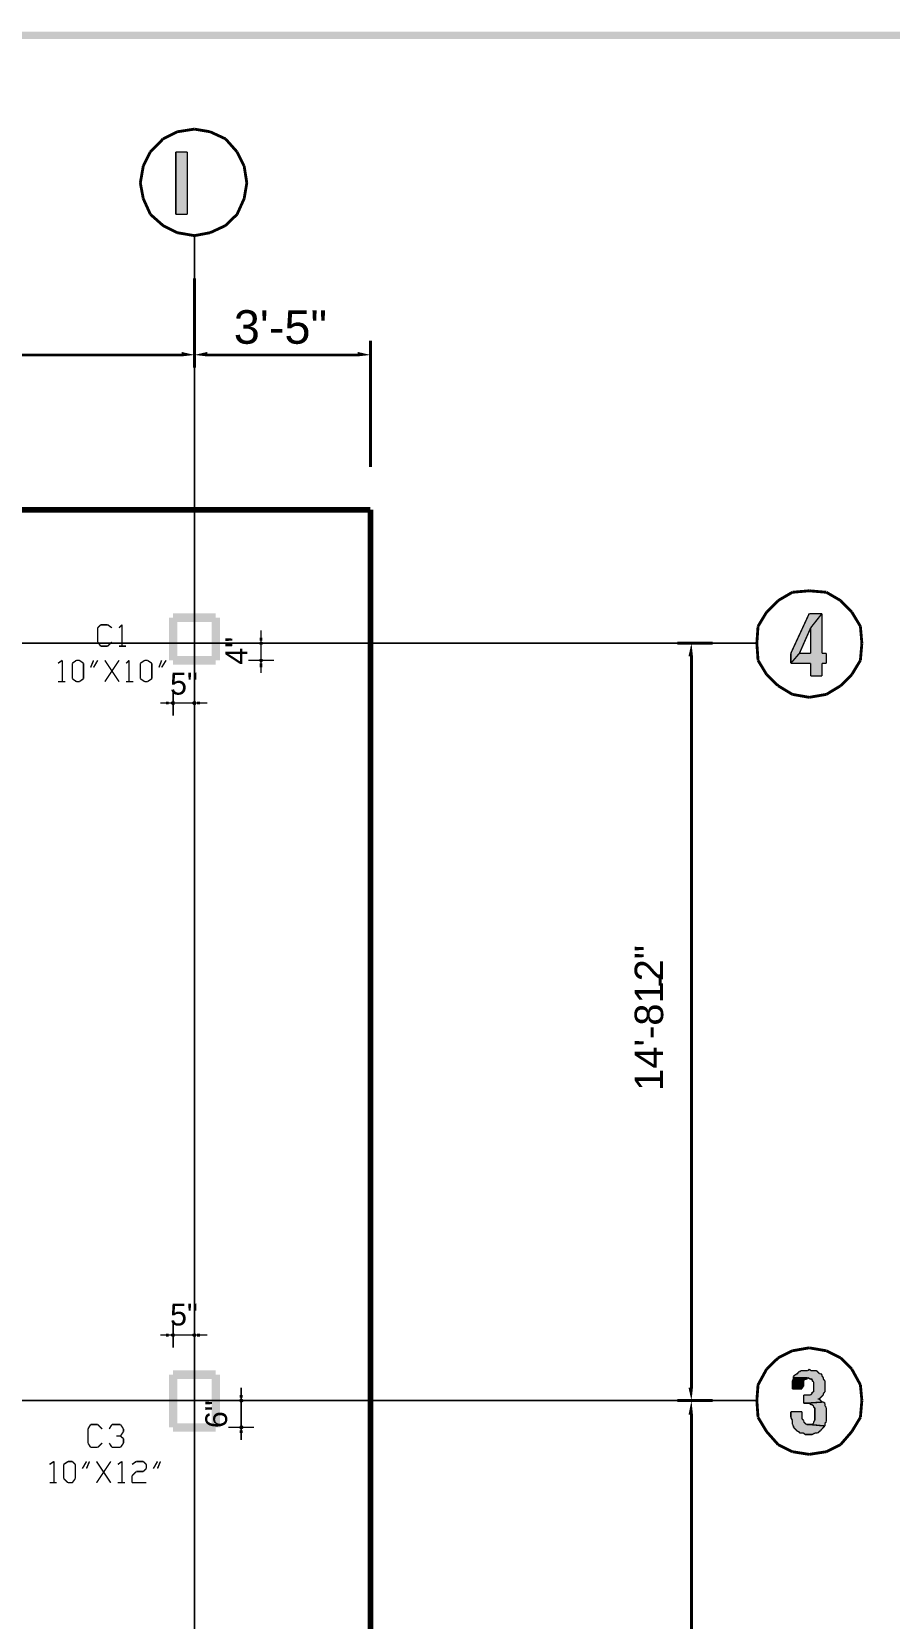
# Model space of a CAD drawing. Header units: millimetres. Extents: x 5 to 350, y 3 to 213.
# Drawn here: x 240.2 to 291.3, y 118.1 to 212.7 of the extents above; entities that cross this region are included whole.
import ezdxf

# ---------------------------------------------------------------- set-up
doc = ezdxf.new("R2010")
doc.units = ezdxf.units.MM
for name, color, linetype in [('H', 251, 'Continuous'), ('P', 255, 'Continuous'), ('T', 255, 'Continuous')]:
    doc.layers.add(name, color=color, linetype=linetype)
doc.styles.get("Standard").update_dxf_attribs({"font": 'arial.ttf'})

msp = doc.modelspace()

# ---------------------------------------------------------------- hatches: boundary and pattern name
at = {"layer": 'H', "linetype": 'Continuous'}
for points in [[(248.744, 201.842), (248.744, 205.564), (249.432, 205.564), (249.432, 201.842), (248.744, 201.842)], [(249.096, 193.375), (249.096, 193.64), (249.855, 193.463), (249.096, 193.375)], [(250.613, 193.375), (249.855, 193.463), (250.613, 193.64), (250.613, 193.375)], [(259.592, 193.375), (259.592, 193.64), (260.35, 193.463), (259.592, 193.375)], [(285.415, 175.084), (285.415, 175.683), (286.508, 178.047), (287.267, 178.047), (286.597, 177.2), (285.926, 175.683), (285.415, 175.084)], [(286.597, 174.325), (286.597, 175.084), (285.415, 175.084), (285.926, 175.683), (286.597, 175.683), (286.597, 177.2), (287.267, 178.047), (287.267, 175.683), (287.532, 175.683), (287.532, 175.084), (287.267, 175.084), (287.267, 174.325), (286.597, 174.325)], [(253.665, 176.283), (253.753, 176.354), (253.824, 176.283), (253.665, 176.283)], [(253.753, 176.195), (253.665, 176.283), (253.824, 176.283), (253.753, 176.195)], [(253.824, 176.283), (253.753, 176.354), (253.824, 176.354), (253.824, 176.283)], [(253.753, 176.195), (253.824, 176.283), (253.824, 176.195), (253.753, 176.195)], [(253.824, 176.283), (253.912, 176.354), (253.912, 176.283), (253.824, 176.283)], [(253.824, 176.283), (253.824, 176.354), (253.912, 176.354), (253.824, 176.283)], [(253.824, 176.195), (253.824, 176.283), (253.912, 176.195), (253.824, 176.195)], [(253.912, 176.195), (253.824, 176.283), (253.912, 176.283), (253.912, 176.195)], [(279.312, 175.507), (279.488, 176.283), (279.576, 175.507), (279.312, 175.507)], [(253.665, 175.26), (253.753, 175.348), (253.824, 175.26), (253.665, 175.26)], [(253.753, 175.172), (253.665, 175.26), (253.824, 175.26), (253.753, 175.172)], [(253.824, 175.26), (253.753, 175.348), (253.824, 175.348), (253.824, 175.26)], [(253.824, 175.084), (253.753, 175.172), (253.824, 175.26), (253.824, 175.084)], [(253.824, 175.26), (253.912, 175.348), (253.912, 175.26), (253.824, 175.26)], [(253.824, 175.26), (253.824, 175.348), (253.912, 175.348), (253.824, 175.26)], [(253.824, 175.084), (253.824, 175.26), (253.912, 175.172), (253.824, 175.084)], [(253.912, 175.172), (253.824, 175.26), (253.912, 175.26), (253.912, 175.172)], [(248.408, 172.72), (248.497, 172.808), (248.585, 172.72), (248.408, 172.72)], [(248.497, 172.632), (248.408, 172.72), (248.585, 172.72), (248.497, 172.632)], [(248.585, 172.72), (248.497, 172.808), (248.585, 172.808), (248.585, 172.72)], [(248.585, 172.544), (248.497, 172.632), (248.585, 172.72), (248.585, 172.544)], [(248.585, 172.72), (248.673, 172.808), (248.673, 172.72), (248.585, 172.72)], [(248.585, 172.72), (248.585, 172.808), (248.673, 172.808), (248.585, 172.72)], [(248.585, 172.544), (248.585, 172.72), (248.673, 172.632), (248.585, 172.544)], [(248.673, 172.632), (248.585, 172.72), (248.673, 172.72), (248.673, 172.632)], [(249.678, 172.72), (249.767, 172.808), (249.855, 172.72), (249.678, 172.72)], [(249.767, 172.632), (249.678, 172.72), (249.855, 172.72), (249.767, 172.632)], [(249.855, 172.72), (249.767, 172.808), (249.855, 172.808), (249.855, 172.72)], [(249.855, 172.544), (249.767, 172.632), (249.855, 172.72), (249.855, 172.544)], [(249.855, 172.72), (249.943, 172.808), (249.943, 172.72), (249.855, 172.72)], [(249.855, 172.72), (249.855, 172.808), (249.943, 172.808), (249.855, 172.72)], [(249.855, 172.544), (249.855, 172.72), (249.943, 172.632), (249.855, 172.544)], [(249.943, 172.632), (249.855, 172.72), (249.943, 172.72), (249.943, 172.632)], [(248.408, 135.043), (248.497, 135.132), (248.585, 135.043), (248.408, 135.043)], [(248.497, 134.955), (248.408, 135.043), (248.585, 135.043), (248.497, 134.955)], [(248.585, 135.043), (248.497, 135.132), (248.585, 135.132), (248.585, 135.043)], [(248.497, 134.955), (248.585, 135.043), (248.585, 134.955), (248.497, 134.955)], [(248.585, 135.043), (248.673, 135.132), (248.673, 135.043), (248.585, 135.043)], [(248.585, 135.043), (248.585, 135.132), (248.673, 135.132), (248.585, 135.043)], [(248.585, 134.955), (248.585, 135.043), (248.673, 134.955), (248.585, 134.955)], [(248.673, 134.955), (248.585, 135.043), (248.673, 135.043), (248.673, 134.955)], [(249.678, 135.043), (249.767, 135.132), (249.855, 135.043), (249.678, 135.043)], [(249.767, 134.955), (249.678, 135.043), (249.855, 135.043), (249.767, 134.955)], [(249.855, 135.043), (249.767, 135.132), (249.855, 135.132), (249.855, 135.043)], [(249.767, 134.955), (249.855, 135.043), (249.855, 134.955), (249.767, 134.955)], [(249.855, 135.043), (249.943, 135.132), (249.943, 135.043), (249.855, 135.043)], [(249.855, 135.043), (249.855, 135.132), (249.943, 135.132), (249.855, 135.043)], [(249.855, 134.955), (249.855, 135.043), (249.943, 134.955), (249.855, 134.955)], [(249.943, 134.955), (249.855, 135.043), (249.943, 135.043), (249.943, 134.955)], [(285.503, 131.833), (285.503, 132.327), (285.574, 132.415), (285.574, 132.503), (286.42, 132.503), (286.35, 132.415), (286.262, 132.415), (286.173, 132.327), (286.173, 131.992), (286.085, 131.904), (286.085, 131.833), (285.503, 131.833)], [(286.173, 130.986), (286.173, 131.48), (286.597, 131.48), (286.685, 131.568), (286.685, 131.657), (286.773, 131.657), (286.773, 132.256), (286.685, 132.327), (286.685, 132.415), (286.597, 132.415), (286.42, 132.503), (285.574, 132.503), (285.574, 132.592), (285.662, 132.68), (285.75, 132.68), (285.75, 132.75), (285.838, 132.75), (285.838, 132.838), (285.926, 132.838), (285.997, 132.927), (286.42, 132.927), (286.508, 133.015), (286.597, 132.927), (286.932, 132.927), (287.108, 132.75), (287.196, 132.75), (287.267, 132.68), (287.267, 132.592), (287.355, 132.503), (287.355, 132.415), (287.443, 132.327), (287.443, 131.657), (287.355, 131.568), (287.355, 131.48), (287.108, 131.233), (287.267, 131.057), (287.355, 131.057), (286.35, 130.986), (286.173, 130.986)], [(279.488, 131.145), (279.312, 131.904), (279.576, 131.904), (279.488, 131.145)], [(252.642, 131.145), (252.554, 131.233), (252.642, 131.233), (252.642, 131.145)], [(252.554, 131.145), (252.554, 131.233), (252.642, 131.145), (252.554, 131.145)], [(252.554, 131.057), (252.554, 131.145), (252.642, 131.145), (252.554, 131.057)], [(252.642, 130.986), (252.554, 131.057), (252.642, 131.145), (252.642, 130.986)], [(252.642, 131.145), (252.73, 131.233), (252.818, 131.145), (252.642, 131.145)], [(252.642, 131.145), (252.642, 131.233), (252.73, 131.233), (252.642, 131.145)], [(252.642, 130.986), (252.642, 131.145), (252.73, 131.057), (252.642, 130.986)], [(252.73, 131.057), (252.642, 131.145), (252.818, 131.145), (252.73, 131.057)], [(279.312, 130.298), (279.488, 131.145), (279.576, 130.298), (279.312, 130.298)], [(287.443, 129.628), (286.508, 129.716), (286.685, 129.716), (286.773, 129.787), (286.773, 129.875), (286.844, 129.963), (286.844, 130.722), (286.773, 130.722), (286.773, 130.81), (286.685, 130.898), (286.597, 130.898), (286.508, 130.986), (286.35, 130.986), (287.355, 131.057), (287.443, 130.986), (287.443, 130.81), (287.532, 130.722), (287.532, 129.875), (287.443, 129.787), (287.443, 129.628)], [(252.642, 129.54), (252.554, 129.628), (252.642, 129.716), (252.642, 129.54)], [(252.554, 129.54), (252.554, 129.628), (252.642, 129.54), (252.554, 129.54)], [(252.642, 129.54), (252.642, 129.716), (252.73, 129.628), (252.642, 129.54)], [(252.642, 129.54), (252.73, 129.628), (252.818, 129.54), (252.642, 129.54)], [(286.262, 129.117), (286.173, 129.205), (285.926, 129.205), (285.926, 129.293), (285.838, 129.293), (285.574, 129.54), (285.574, 129.628), (285.503, 129.716), (285.503, 129.963), (285.415, 130.14), (285.415, 130.475), (286.085, 130.475), (286.085, 130.052), (286.173, 129.963), (286.173, 129.875), (286.35, 129.716), (286.508, 129.716), (287.443, 129.628), (287.02, 129.205), (286.844, 129.205), (286.685, 129.117), (286.262, 129.117)], [(252.554, 129.452), (252.554, 129.54), (252.642, 129.54), (252.554, 129.452)], [(252.554, 129.452), (252.642, 129.54), (252.642, 129.452), (252.554, 129.452)], [(252.642, 129.452), (252.642, 129.54), (252.73, 129.452), (252.642, 129.452)], [(252.73, 129.452), (252.642, 129.54), (252.818, 129.54), (252.73, 129.452)]]:
    msp.add_hatch(color=256, dxfattribs=at).paths.add_polyline_path(points)

# ---------------------------------------------------------------- linework, layer by layer
at = {"layer": 'P'}
for points, const_width in [([(5.256, 212.513), (350.273, 212.513)], 0.423), ([(5.256, 212.513), (350.273, 212.513)], 0.423), ([(247.985, 206.34), (247.227, 205.564)], 0.169), ([(248.832, 206.763), (247.985, 206.34)], 0.169), ([(249.855, 206.922), (248.832, 206.763)], 0.169), ([(250.79, 206.763), (249.855, 206.922)], 0.169), ([(251.707, 206.34), (250.79, 206.763)], 0.169), ([(252.395, 205.564), (251.707, 206.34)], 0.169), ([(247.227, 205.564), (246.803, 204.717)], 0.169), ([(248.744, 201.842), (248.744, 205.564)], 0.085), ([(248.744, 205.564), (249.432, 205.564)], 0.085), ([(249.432, 205.564), (249.432, 201.842)], 0.085), ([(252.818, 204.717), (252.395, 205.564)], 0.169), ([(246.803, 204.717), (246.627, 203.712)], 0.169), ([(252.977, 203.712), (252.818, 204.717)], 0.169), ([(246.627, 203.712), (246.803, 202.777)], 0.169), ([(252.818, 202.777), (252.977, 203.712)], 0.169), ([(252.977, 203.712), (252.977, 203.712)], 0.169), ([(246.803, 202.777), (247.227, 201.842)], 0.169), ([(252.395, 201.842), (252.818, 202.777)], 0.169), ([(247.227, 201.842), (247.985, 201.172)], 0.169), ([(249.432, 201.842), (248.744, 201.842)], 0.085), ([(248.744, 201.842), (248.744, 201.842)], 0.085), ([(251.707, 201.172), (252.395, 201.842)], 0.169), ([(247.985, 201.172), (248.832, 200.748)], 0.169), ([(248.832, 200.748), (249.855, 200.572)], 0.169), ([(249.855, 200.572), (250.79, 200.748)], 0.169), ([(249.855, 30.392), (249.855, 200.572)], 0.085), ([(250.79, 200.748), (251.707, 201.172)], 0.169), ([(249.855, 198.032), (249.855, 192.705)], 0.169), ([(249.855, 196.092), (249.855, 194.31)], 0.169), ([(260.35, 186.778), (260.35, 194.31)], 0.169), ([(214.542, 193.463), (249.096, 193.463)], 0.169), ([(250.613, 193.463), (259.592, 193.463)], 0.169), ([(260.35, 184.238), (63.747, 184.238)], 0.339), ([(260.35, 46.055), (260.35, 184.238)], 0.339), ([(284.656, 178.823), (283.968, 178.135)], 0.169), ([(285.503, 179.317), (284.656, 178.823)], 0.169), ([(286.508, 179.405), (285.503, 179.317)], 0.169), ([(287.532, 179.317), (286.508, 179.405)], 0.169), ([(288.378, 178.823), (287.532, 179.317)], 0.169), ([(289.048, 178.135), (288.378, 178.823)], 0.169), ([(248.585, 177.8), (251.125, 177.8)], 0.508), ([(248.585, 175.26), (248.585, 177.8)], 0.508), ([(248.585, 177.8), (248.585, 177.8)], 0.508), ([(251.125, 177.8), (251.125, 175.26)], 0.508), ([(283.968, 178.135), (283.457, 177.288)], 0.169), ([(286.508, 178.047), (285.415, 175.683)], 0.085), ([(287.267, 178.047), (286.508, 178.047)], 0.085), ([(286.597, 177.2), (287.267, 178.047)], 0.085), ([(287.267, 178.047), (286.597, 177.2)], 0.085), ([(287.267, 175.683), (287.267, 178.047)], 0.085), ([(289.56, 177.288), (289.048, 178.135)], 0.169), ([(244.087, 177.2), (244.263, 177.377)], 0.085), ([(244.087, 176.354), (244.087, 177.2)], 0.085), ([(244.263, 177.377), (244.687, 177.377)], 0.085), ([(244.687, 177.377), (244.934, 177.2)], 0.085), ([(245.357, 177.2), (245.533, 177.377)], 0.085), ([(245.533, 177.377), (245.533, 176.107)], 0.085), ([(253.824, 177.042), (253.824, 175.507)], 0.085), ([(283.457, 177.288), (283.386, 176.283)], 0.169), ([(285.926, 175.683), (286.597, 177.2)], 0.085), ([(286.597, 177.2), (286.597, 175.683)], 0.085), ([(289.648, 176.283), (289.56, 177.288)], 0.169), ([(45.896, 176.283), (283.386, 176.283)], 0.085), ([(244.263, 176.107), (244.087, 176.354)], 0.085), ([(244.687, 176.107), (244.263, 176.107)], 0.085), ([(244.934, 176.354), (244.687, 176.107)], 0.085), ([(245.357, 176.107), (245.78, 176.107)], 0.085), ([(254.6, 176.283), (253.065, 176.283)], 0.085), ([(253.824, 176.442), (253.824, 176.618)], 0.169), ([(253.824, 174.502), (253.824, 176.018)], 0.085), ([(280.758, 176.283), (278.642, 176.283)], 0.169), ([(283.386, 176.283), (283.457, 175.26)], 0.169), ([(289.56, 175.26), (289.648, 176.283)], 0.169), ([(289.648, 176.283), (289.648, 176.283)], 0.169), ([(241.723, 175.084), (241.97, 175.26)], 0.085), ([(241.97, 175.26), (241.97, 173.99)], 0.085), ([(242.57, 175.084), (242.817, 175.26)], 0.085), ([(242.57, 174.166), (242.57, 175.084)], 0.085), ([(242.817, 175.26), (242.993, 175.26)], 0.085), ([(242.993, 175.26), (243.24, 175.084)], 0.085), ([(243.24, 175.084), (243.24, 174.166)], 0.085), ([(243.664, 174.837), (243.84, 175.26)], 0.085), ([(244.087, 175.26), (243.84, 174.837)], 0.085), ([(244.51, 173.99), (245.357, 175.26)], 0.085), ([(244.51, 175.26), (245.357, 173.99)], 0.085), ([(245.78, 175.084), (245.957, 175.26)], 0.085), ([(245.957, 175.26), (245.957, 173.99)], 0.085), ([(246.627, 175.084), (246.892, 175.26)], 0.085), ([(246.627, 174.166), (246.627, 175.084)], 0.085), ([(246.892, 175.26), (247.05, 175.26)], 0.085), ([(247.05, 175.26), (247.315, 175.084)], 0.085), ([(247.315, 175.084), (247.315, 174.166)], 0.085), ([(247.738, 174.837), (247.897, 175.26)], 0.085), ([(248.162, 175.26), (247.897, 174.837)], 0.085), ([(251.125, 175.26), (248.585, 175.26)], 0.508), ([(253.065, 175.26), (254.6, 175.26)], 0.085), ([(253.824, 175.084), (253.824, 174.837)], 0.169), ([(279.488, 131.904), (279.488, 175.507)], 0.169), ([(283.457, 175.26), (283.968, 174.413)], 0.169), ([(285.415, 175.683), (285.415, 175.084)], 0.085), ([(285.415, 175.084), (285.926, 175.683)], 0.085), ([(285.926, 175.683), (285.415, 175.084)], 0.085), ([(285.415, 175.084), (286.597, 175.084)], 0.085), ([(286.597, 175.683), (285.926, 175.683)], 0.085), ([(286.597, 175.084), (286.597, 174.325)], 0.085), ([(287.532, 175.683), (287.267, 175.683)], 0.085), ([(287.267, 174.325), (287.267, 175.084)], 0.085), ([(287.267, 175.084), (287.532, 175.084)], 0.085), ([(287.532, 175.084), (287.532, 175.683)], 0.085), ([(289.048, 174.413), (289.56, 175.26)], 0.169), ([(242.817, 173.99), (242.57, 174.166)], 0.085), ([(243.24, 174.166), (242.993, 173.99)], 0.085), ([(246.892, 173.99), (246.627, 174.166)], 0.085), ([(247.315, 174.166), (247.05, 173.99)], 0.085), ([(283.968, 174.413), (284.656, 173.743)], 0.169), ([(286.597, 174.325), (287.267, 174.325)], 0.085), ([(288.378, 173.743), (289.048, 174.413)], 0.169), ([(241.723, 173.99), (242.147, 173.99)], 0.085), ([(242.993, 173.99), (242.817, 173.99)], 0.085), ([(242.817, 173.99), (242.817, 173.99)], 0.085), ([(245.78, 173.99), (246.204, 173.99)], 0.085), ([(247.05, 173.99), (246.892, 173.99)], 0.085), ([(246.892, 173.99), (246.892, 173.99)], 0.085), ([(248.585, 173.478), (248.585, 171.962)], 0.085), ([(249.855, 171.962), (249.855, 173.478)], 0.085), ([(284.656, 173.743), (285.503, 173.232)], 0.169), ([(285.503, 173.232), (286.508, 173.055)], 0.169), ([(286.508, 173.055), (287.532, 173.232)], 0.169), ([(287.532, 173.232), (288.378, 173.743)], 0.169), ([(247.826, 172.72), (249.343, 172.72)], 0.085), ([(248.32, 172.72), (248.162, 172.72)], 0.169), ([(250.613, 172.72), (249.096, 172.72)], 0.085), ([(250.014, 172.72), (250.19, 172.72)], 0.169), ([(277.618, 155.875), (277.618, 156.545)], 0.169), ([(248.585, 135.802), (248.585, 134.285)], 0.085), ([(249.855, 134.285), (249.855, 135.802)], 0.085), ([(247.826, 135.043), (249.343, 135.043)], 0.085), ([(248.32, 135.043), (248.162, 135.043)], 0.169), ([(250.613, 135.043), (249.096, 135.043)], 0.085), ([(250.014, 135.043), (250.19, 135.043)], 0.169), ([(286.508, 134.285), (285.503, 134.108)], 0.169), ([(287.532, 134.108), (286.508, 134.285)], 0.169), ([(284.656, 133.685), (283.968, 133.015)], 0.169), ([(285.503, 134.108), (284.656, 133.685)], 0.169), ([(288.378, 133.685), (287.532, 134.108)], 0.169), ([(289.048, 133.015), (288.378, 133.685)], 0.169), ([(248.585, 132.68), (251.125, 132.68)], 0.508), ([(248.585, 129.54), (248.585, 132.68)], 0.508), ([(248.585, 132.68), (248.585, 132.68)], 0.508), ([(251.125, 132.68), (251.125, 129.54)], 0.508), ([(283.968, 133.015), (283.457, 132.08)], 0.169), ([(285.662, 132.68), (285.574, 132.592)], 0.085), ([(285.574, 132.592), (285.574, 132.503)], 0.085), ([(285.574, 132.503), (285.574, 132.415)], 0.085), ([(286.42, 132.503), (285.574, 132.503)], 0.085), ([(285.574, 132.503), (286.42, 132.503)], 0.085), ([(285.75, 132.68), (285.662, 132.68)], 0.085), ([(285.838, 132.75), (285.75, 132.75)], 0.085), ([(285.75, 132.75), (285.75, 132.68)], 0.085), ([(285.926, 132.838), (285.838, 132.838)], 0.085), ([(285.838, 132.838), (285.838, 132.75)], 0.085), ([(285.997, 132.927), (285.926, 132.838)], 0.085), ([(286.085, 132.927), (285.997, 132.927)], 0.085), ([(286.262, 132.927), (286.085, 132.927)], 0.085), ([(286.35, 132.927), (286.262, 132.927)], 0.085), ([(286.42, 132.927), (286.35, 132.927)], 0.085), ([(286.35, 132.415), (286.42, 132.503)], 0.085), ([(286.508, 133.015), (286.42, 132.927)], 0.085), ([(286.42, 132.503), (286.597, 132.415)], 0.085), ([(286.597, 132.927), (286.508, 133.015)], 0.085), ([(286.685, 132.927), (286.597, 132.927)], 0.085), ([(286.773, 132.927), (286.685, 132.927)], 0.085), ([(286.932, 132.927), (286.773, 132.927)], 0.085), ([(287.02, 132.838), (286.932, 132.927)], 0.085), ([(287.108, 132.75), (287.02, 132.838)], 0.085), ([(287.196, 132.75), (287.108, 132.75)], 0.085), ([(287.267, 132.68), (287.196, 132.75)], 0.085), ([(287.267, 132.592), (287.267, 132.68)], 0.085), ([(287.355, 132.503), (287.267, 132.592)], 0.085), ([(287.355, 132.415), (287.355, 132.503)], 0.085), ([(289.56, 132.08), (289.048, 133.015)], 0.169), ([(252.642, 131.322), (252.642, 131.48)], 0.169), ([(252.642, 131.904), (252.642, 130.298)], 0.085), ([(283.457, 132.08), (283.386, 131.145)], 0.169), ([(285.574, 132.415), (285.503, 132.327)], 0.085), ([(285.503, 132.327), (285.503, 132.256)], 0.085), ([(285.503, 132.256), (285.503, 132.08)], 0.085), ([(285.503, 132.08), (285.503, 131.992)], 0.085), ([(285.503, 131.992), (285.503, 131.904)], 0.085), ([(285.503, 131.904), (285.503, 131.833)], 0.085), ([(285.503, 131.833), (286.085, 131.833)], 0.085), ([(286.085, 131.904), (286.173, 131.992)], 0.085), ([(286.085, 131.833), (286.085, 131.904)], 0.085), ([(286.173, 132.327), (286.262, 132.415)], 0.085), ([(286.173, 132.256), (286.173, 132.327)], 0.085), ([(286.173, 132.168), (286.173, 132.256)], 0.085), ([(286.173, 132.08), (286.173, 132.168)], 0.085), ([(286.173, 131.992), (286.173, 132.08)], 0.085), ([(286.35, 131.48), (286.173, 131.48)], 0.085), ([(286.173, 131.48), (286.173, 130.986)], 0.085), ([(286.262, 132.415), (286.35, 132.415)], 0.085), ([(286.42, 131.48), (286.35, 131.48)], 0.085), ([(286.508, 131.48), (286.42, 131.48)], 0.085), ([(286.597, 131.48), (286.508, 131.48)], 0.085), ([(286.597, 132.415), (286.685, 132.415)], 0.085), ([(286.685, 131.568), (286.597, 131.48)], 0.085), ([(286.685, 132.415), (286.685, 132.327)], 0.085), ([(286.685, 132.327), (286.773, 132.256)], 0.085), ([(286.773, 131.657), (286.685, 131.657)], 0.085), ([(286.685, 131.657), (286.685, 131.568)], 0.085), ([(286.773, 132.256), (286.773, 132.168)], 0.085), ([(286.773, 132.168), (286.773, 132.08)], 0.085), ([(286.773, 132.08), (286.773, 131.992)], 0.085), ([(286.773, 131.992), (286.773, 131.904)], 0.085), ([(286.773, 131.904), (286.773, 131.745)], 0.085), ([(286.773, 131.745), (286.773, 131.657)], 0.085), ([(287.267, 131.41), (287.355, 131.48)], 0.085), ([(287.443, 132.327), (287.355, 132.415)], 0.085), ([(287.355, 131.568), (287.443, 131.657)], 0.085), ([(287.355, 131.48), (287.355, 131.568)], 0.085), ([(287.443, 132.256), (287.443, 132.327)], 0.085), ([(287.443, 132.168), (287.443, 132.256)], 0.085), ([(287.443, 131.992), (287.443, 132.168)], 0.085), ([(287.443, 131.904), (287.443, 131.992)], 0.085), ([(287.443, 131.833), (287.443, 131.904)], 0.085), ([(287.443, 131.657), (287.443, 131.833)], 0.085), ([(289.648, 131.145), (289.56, 132.08)], 0.169), ([(45.896, 131.145), (283.386, 131.145)], 0.085), ([(253.4, 131.145), (251.883, 131.145)], 0.085), ([(280.758, 131.145), (278.642, 131.145)], 0.169), ([(280.758, 131.145), (278.642, 131.145)], 0.169), ([(283.386, 131.145), (283.457, 130.14)], 0.169), ([(286.173, 130.986), (286.262, 130.986)], 0.085), ([(286.262, 130.986), (286.35, 130.986)], 0.085), ([(287.355, 131.057), (286.35, 130.986)], 0.085), ([(286.35, 130.986), (287.355, 131.057)], 0.085), ([(286.35, 130.986), (286.42, 130.986)], 0.085), ([(286.42, 130.986), (286.508, 130.986)], 0.085), ([(286.508, 130.986), (286.597, 130.898)], 0.085), ([(286.597, 130.898), (286.685, 130.898)], 0.085), ([(286.685, 130.898), (286.773, 130.81)], 0.085), ([(286.773, 130.81), (286.773, 130.722)], 0.085), ([(286.773, 130.722), (286.844, 130.722)], 0.085), ([(286.844, 130.722), (286.844, 130.563)], 0.085), ([(286.844, 130.563), (286.844, 130.475)], 0.085), ([(287.108, 131.233), (287.02, 131.233)], 0.085), ([(287.02, 131.233), (287.108, 131.233)], 0.085), ([(287.108, 131.233), (287.196, 131.322)], 0.085), ([(287.196, 131.145), (287.108, 131.233)], 0.085), ([(287.196, 131.322), (287.267, 131.41)], 0.085), ([(287.267, 131.057), (287.196, 131.145)], 0.085), ([(287.355, 131.057), (287.267, 131.057)], 0.085), ([(287.443, 130.986), (287.355, 131.057)], 0.085), ([(287.443, 130.898), (287.443, 130.986)], 0.085), ([(287.443, 130.986), (287.443, 130.986)], 0.085), ([(287.443, 130.81), (287.443, 130.898)], 0.085), ([(287.532, 130.722), (287.443, 130.81)], 0.085), ([(287.532, 130.634), (287.532, 130.722)], 0.085), ([(287.532, 130.475), (287.532, 130.634)], 0.085), ([(289.56, 130.14), (289.648, 131.145)], 0.169), ([(289.648, 131.145), (289.648, 131.145)], 0.169), ([(243.505, 129.452), (243.664, 129.716)], 0.085), ([(243.664, 129.716), (244.087, 129.716)], 0.085), ([(244.087, 129.716), (244.352, 129.452)], 0.085), ([(244.775, 129.452), (244.934, 129.716)], 0.085), ([(244.934, 129.716), (245.445, 129.716)], 0.085), ([(245.445, 129.716), (245.622, 129.452)], 0.085), ([(251.125, 129.54), (248.585, 129.54)], 0.508), ([(252.642, 128.782), (252.642, 130.298)], 0.085), ([(279.488, 95.497), (279.488, 130.298)], 0.169), ([(283.457, 130.14), (283.968, 129.293)], 0.169), ([(286.085, 130.475), (285.415, 130.475)], 0.085), ([(285.415, 130.475), (285.415, 130.387)], 0.085), ([(285.415, 130.387), (285.415, 130.298)], 0.085), ([(285.415, 130.298), (285.415, 130.21)], 0.085), ([(285.415, 130.21), (285.415, 130.14)], 0.085), ([(285.415, 130.14), (285.503, 129.963)], 0.085), ([(285.503, 129.963), (285.503, 129.875)], 0.085), ([(285.503, 129.875), (285.503, 129.787)], 0.085), ([(285.503, 129.787), (285.503, 129.716)], 0.085), ([(285.503, 129.716), (285.574, 129.628)], 0.085), ([(285.574, 129.628), (285.574, 129.54)], 0.085), ([(286.085, 130.387), (286.085, 130.475)], 0.085), ([(286.085, 130.298), (286.085, 130.387)], 0.085), ([(286.085, 130.14), (286.085, 130.298)], 0.085), ([(286.085, 130.052), (286.085, 130.14)], 0.085), ([(286.173, 129.963), (286.085, 130.052)], 0.085), ([(286.173, 129.875), (286.173, 129.963)], 0.085), ([(286.262, 129.787), (286.173, 129.875)], 0.085), ([(286.35, 129.716), (286.262, 129.787)], 0.085), ([(286.42, 129.716), (286.35, 129.716)], 0.085), ([(286.508, 129.716), (286.42, 129.716)], 0.085), ([(287.443, 129.628), (286.508, 129.716)], 0.085), ([(286.597, 129.716), (286.508, 129.716)], 0.085), ([(286.508, 129.716), (287.443, 129.628)], 0.085), ([(286.685, 129.716), (286.597, 129.716)], 0.085), ([(286.773, 129.787), (286.685, 129.716)], 0.085), ([(286.844, 129.963), (286.773, 129.875)], 0.085), ([(286.773, 129.875), (286.773, 129.787)], 0.085), ([(286.844, 130.475), (286.844, 130.298)], 0.085), ([(286.844, 130.298), (286.844, 130.14)], 0.085), ([(286.844, 130.14), (286.844, 130.052)], 0.085), ([(286.844, 130.052), (286.844, 129.963)], 0.085), ([(287.355, 129.54), (287.443, 129.628)], 0.085), ([(287.443, 129.787), (287.532, 129.875)], 0.085), ([(287.443, 129.716), (287.443, 129.787)], 0.085), ([(287.443, 129.628), (287.443, 129.716)], 0.085), ([(287.532, 130.387), (287.532, 130.475)], 0.085), ([(287.532, 130.298), (287.532, 130.387)], 0.085), ([(287.532, 130.21), (287.532, 130.298)], 0.085), ([(287.532, 130.14), (287.532, 130.21)], 0.085), ([(287.532, 129.963), (287.532, 130.14)], 0.085), ([(287.532, 129.875), (287.532, 129.963)], 0.085), ([(289.048, 129.293), (289.56, 130.14)], 0.169), ([(243.505, 128.605), (243.505, 129.452)], 0.085), ([(245.445, 129.028), (245.198, 129.028)], 0.085), ([(245.622, 129.293), (245.445, 129.028)], 0.085), ([(245.445, 129.028), (245.622, 128.87)], 0.085), ([(245.622, 129.452), (245.622, 129.293)], 0.085), ([(245.622, 128.87), (245.622, 128.605)], 0.085), ([(251.883, 129.54), (253.4, 129.54)], 0.085), ([(252.642, 129.364), (252.642, 129.205)], 0.169), ([(283.968, 129.293), (284.656, 128.517)], 0.169), ([(285.574, 129.54), (285.662, 129.452)], 0.085), ([(285.662, 129.452), (285.75, 129.364)], 0.085), ([(285.75, 129.364), (285.838, 129.293)], 0.085), ([(285.838, 129.293), (285.926, 129.293)], 0.085), ([(285.926, 129.293), (285.926, 129.205)], 0.085), ([(285.926, 129.205), (285.997, 129.205)], 0.085), ([(285.997, 129.205), (286.173, 129.205)], 0.085), ([(286.173, 129.205), (286.262, 129.117)], 0.085), ([(286.262, 129.117), (286.35, 129.117)], 0.085), ([(286.35, 129.117), (286.42, 129.117)], 0.085), ([(286.42, 129.117), (286.508, 129.117)], 0.085), ([(286.508, 129.117), (286.597, 129.117)], 0.085), ([(286.597, 129.117), (286.685, 129.117)], 0.085), ([(286.685, 129.117), (286.844, 129.205)], 0.085), ([(286.844, 129.205), (286.932, 129.205)], 0.085), ([(286.932, 129.205), (287.02, 129.205)], 0.085), ([(287.02, 129.205), (287.108, 129.293)], 0.085), ([(287.108, 129.293), (287.196, 129.364)], 0.085), ([(287.196, 129.364), (287.267, 129.452)], 0.085), ([(287.267, 129.452), (287.355, 129.54)], 0.085), ([(288.378, 128.517), (289.048, 129.293)], 0.169), ([(243.664, 128.358), (243.505, 128.605)], 0.085), ([(244.087, 128.358), (243.664, 128.358)], 0.085), ([(244.352, 128.605), (244.087, 128.358)], 0.085), ([(244.934, 128.358), (244.775, 128.605)], 0.085), ([(245.445, 128.358), (244.934, 128.358)], 0.085), ([(245.622, 128.605), (245.445, 128.358)], 0.085), ([(284.656, 128.517), (285.503, 128.094)], 0.169), ([(285.503, 128.094), (286.508, 127.935)], 0.169), ([(286.508, 127.935), (287.532, 128.094)], 0.169), ([(287.532, 128.094), (288.378, 128.517)], 0.169), ([(241.212, 127.335), (241.476, 127.512)], 0.085), ([(241.476, 127.512), (241.476, 126.242)], 0.085), ([(242.058, 127.335), (242.323, 127.512)], 0.085), ([(242.058, 126.488), (242.058, 127.335)], 0.085), ([(242.323, 127.512), (242.57, 127.512)], 0.085), ([(242.57, 127.512), (242.746, 127.335)], 0.085), ([(242.746, 127.335), (242.746, 126.488)], 0.085), ([(243.17, 127.088), (243.417, 127.512)], 0.085), ([(243.593, 127.512), (243.417, 127.088)], 0.085), ([(244.016, 126.242), (244.863, 127.512)], 0.085), ([(244.016, 127.512), (244.863, 126.242)], 0.085), ([(245.286, 127.335), (245.533, 127.512)], 0.085), ([(245.533, 127.512), (245.533, 126.242)], 0.085), ([(246.133, 127.335), (246.38, 127.512)], 0.085), ([(246.38, 126.912), (246.133, 126.665)], 0.085), ([(246.38, 127.512), (246.803, 127.512)], 0.085), ([(246.803, 126.912), (246.38, 126.912)], 0.085), ([(246.803, 127.512), (246.98, 127.335)], 0.085), ([(246.98, 127.088), (246.803, 126.912)], 0.085), ([(246.98, 127.335), (246.98, 127.088)], 0.085), ([(247.403, 127.088), (247.65, 127.512)], 0.085), ([(247.826, 127.512), (247.65, 127.088)], 0.085), ([(241.212, 126.242), (241.635, 126.242)], 0.085), ([(242.323, 126.242), (242.058, 126.488)], 0.085), ([(242.57, 126.242), (242.323, 126.242)], 0.085), ([(242.323, 126.242), (242.323, 126.242)], 0.085), ([(242.746, 126.488), (242.57, 126.242)], 0.085), ([(245.286, 126.242), (245.71, 126.242)], 0.085), ([(246.133, 126.665), (246.133, 126.242)], 0.085), ([(246.133, 126.242), (246.98, 126.242)], 0.085)]:
    msp.add_lwpolyline(points, dxfattribs=dict(at, const_width=const_width))

# ---------------------------------------------------------------- texts
at = {"layer": 'T', "attachment_point": 7}
for s, insert, char_height in [('{\\fArial|b0|i0|c0|p18;3\'-5"}', (252.2, 194.1), 2), ('{\\fArial|b0|i0|c0|p18;5"}', (248.4, 173.2), 1.3), ('{\\fArial|b0|i0|c0|p18;5"}', (248.4, 135.6), 1.3)]:
    msp.add_mtext(s, dxfattribs=dict(at, insert=insert, char_height=char_height))
at = {"layer": 'T', "attachment_point": 1, "rotation": 90}
for s, insert, char_height in [('{\\fArial|b0|i0|c0|p18;4"}', (251.7, 175), 1.3), ('{\\fArial|b0|i0|c0|p18;14\'-812"}', (276.1, 149.6), 1.7), ('{\\fArial|b0|i0|c0|p18;6"}', (250.5, 129.5), 1.3)]:
    msp.add_mtext(s, dxfattribs=dict(at, insert=insert, char_height=char_height))

doc.saveas('drawing.dxf')
